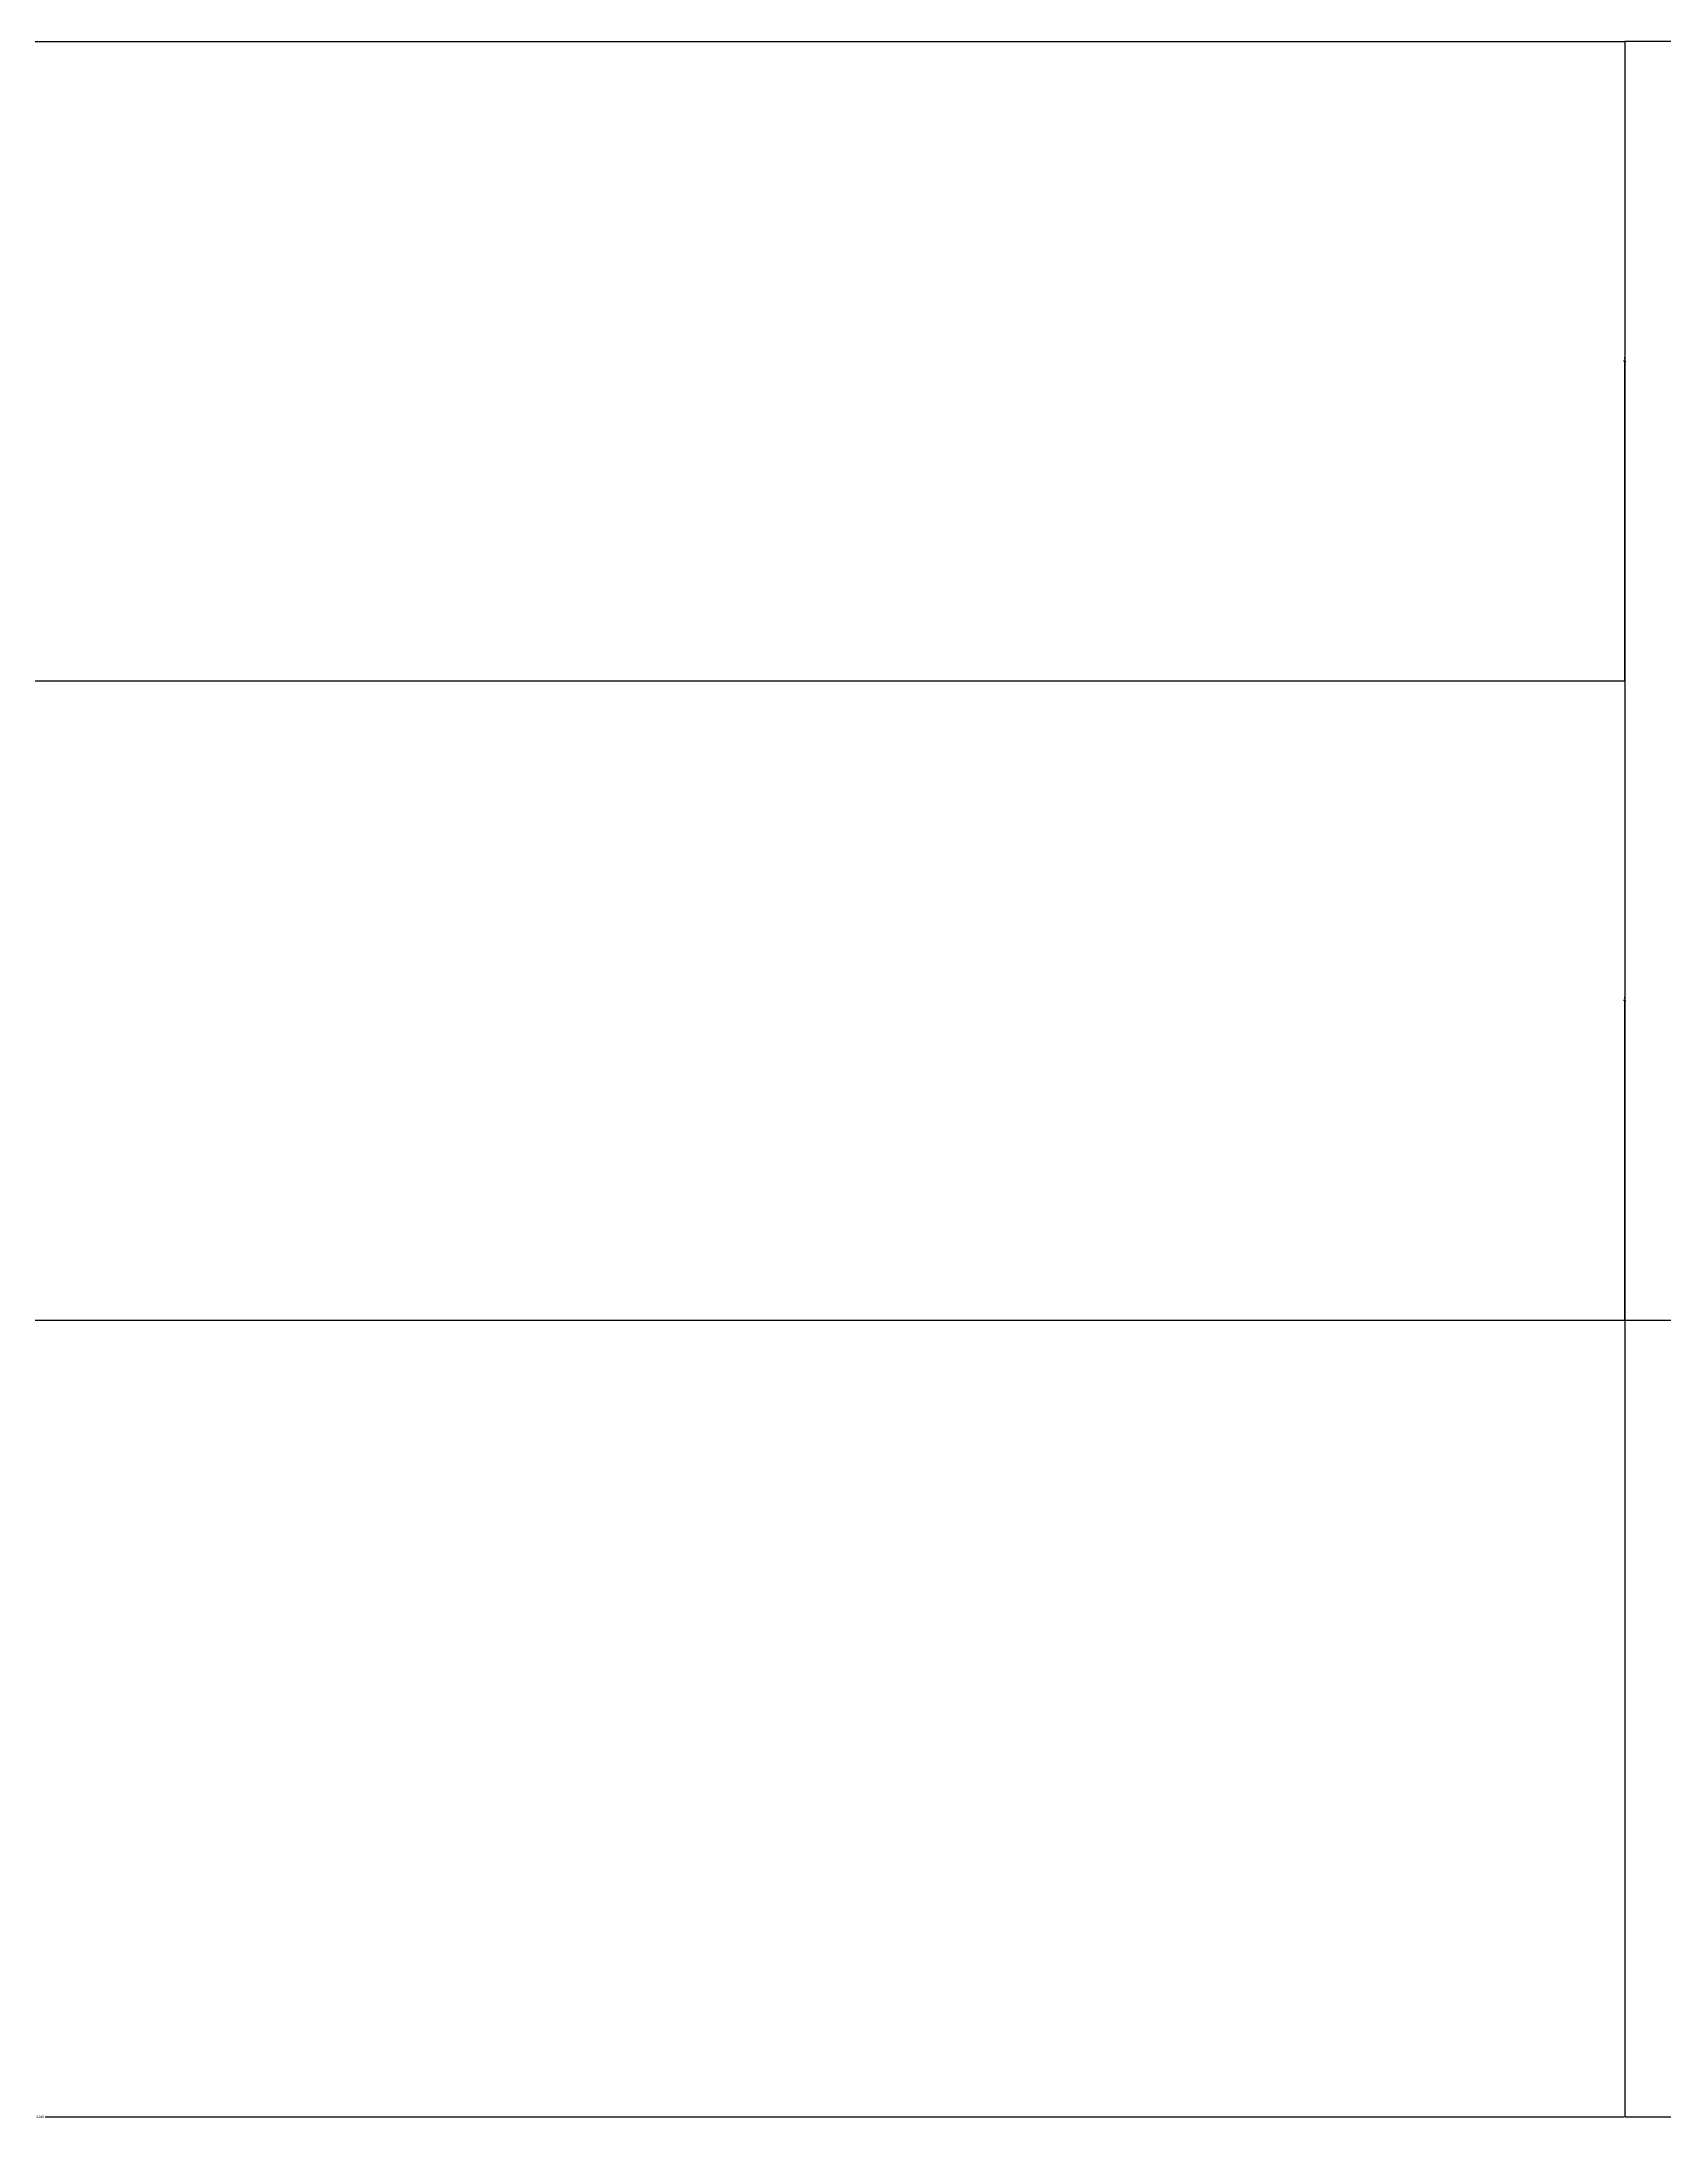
# Model space of a CAD drawing. Header units: metres. Extents: x -855790 to -837970, y 565220 to 577820.
# Drawn here: x -850714 to -850079, y 571055 to 571867 of the extents above; entities that cross this region are included whole.
import ezdxf

# ---------------------------------------------------------------- set-up
doc = ezdxf.new("R2010")
doc.units = ezdxf.units.M
for name, color, linetype in [('PUB_DIM', 3, 'Continuous'), ('WALL', 2, 'Continuous'), ('WINDOW', 3, 'Continuous')]:
    doc.layers.add(name, color=color, linetype=linetype)
doc.dimstyles.get("Standard").update_dxf_attribs({"dimtxt": 2.5, "dimasz": 2.5, "dimexe": 1.25, "dimexo": 0.625, "dimtad": 1, "dimcen": 2.5, "dimazin": 3, "dimtfac": 1, "dimtmove": 0, "dimatfit": 3})

# ---------------------------------------------------------------- blocks, each defined once
blk = doc.blocks.new('*D2')
for p, q in [((-850094.12, 571867.25), (-850094.12, 571742.25)), ((-850094.37, 571742.25), (-850094.62, 571742.25)), ((-850094.12, 571617.25), (-850094.12, 571742.25)), ((-850094.12, 571742.25), (-850094.12, 571742.25)), ((-850093.87, 571742.25), (-850093.62, 571742.25))]:
    blk.add_line(p, q)
at = {"layer": 'Defpoints'}
for p in [(-850094.12, 571867.25), (-850094.12, 571742.25), (-850094.12, 571617.25)]:
    blk.add_point(p, dxfattribs=at)
at = {"layer": 'PUB_DIM', "insert": (-850094.12, 571743.375), "char_height": 1, "attachment_point": 5}
blk.add_mtext('0', dxfattribs=at)
blk = doc.blocks.new('*D20')
for p, q in [((-851334.12, 571367.24), (-851334.12, 571055.63)), ((-850094.12, 571367.24), (-850094.12, 571055.63)), ((-851333.87, 571055.63), (-850716.12, 571055.63)), ((-850712.12, 571055.63), (-850094.37, 571055.63))]:
    blk.add_line(p, q)
at = {"layer": 'Defpoints'}
for p in [(-851334.12, 571367.24), (-850094.12, 571367.24), (-851334.12, 571055.63)]:
    blk.add_point(p, dxfattribs=at)
at = {"layer": 'PUB_DIM', "insert": (-850714.12, 571055.63), "char_height": 1, "attachment_point": 5}
blk.add_mtext('1240', dxfattribs=at)
blk = doc.blocks.new('*D21')
for p, q in [((-850094.12, 571367.24), (-850094.12, 571055.63)), ((-849914.12, 571367.24), (-849914.12, 571055.63)), ((-850093.87, 571055.63), (-850005.62, 571055.63)), ((-850002.62, 571055.63), (-849914.37, 571055.63))]:
    blk.add_line(p, q)
at = {"layer": 'Defpoints'}
for p in [(-850094.12, 571367.24), (-849914.12, 571367.24), (-850094.12, 571055.63)]:
    blk.add_point(p, dxfattribs=at)
at = {"layer": 'PUB_DIM', "insert": (-850004.12, 571055.63), "char_height": 1, "attachment_point": 5}
blk.add_mtext('180', dxfattribs=at)
blk = doc.blocks.new('*D23')
for p, q in [((-850094.12, 571617.25), (-850094.12, 571492.25)), ((-850094.37, 571492.25), (-850094.62, 571492.25)), ((-850094.12, 571367.25), (-850094.12, 571492.25)), ((-850094.12, 571492.25), (-850094.12, 571492.25)), ((-850093.87, 571492.25), (-850093.62, 571492.25))]:
    blk.add_line(p, q)
at = {"layer": 'Defpoints'}
for p in [(-850094.12, 571617.25), (-850094.12, 571492.25), (-850094.12, 571367.25)]:
    blk.add_point(p, dxfattribs=at)
at = {"layer": 'PUB_DIM', "insert": (-850094.12, 571493.375), "char_height": 1, "attachment_point": 5}
blk.add_mtext('0', dxfattribs=at)

msp = doc.modelspace()

# ---------------------------------------------------------------- linework, layer by layer
at = {"layer": 'WALL'}
for p, q in [((-850094.12, 571867.24), (-850094.12, 571367.24)), ((-848709.12, 571866.34), (-850094.12, 571867.24)), ((-850094.12, 571367.24), (-849914.12, 571367.24))]:
    msp.add_line(p, q, dxfattribs=at)
at = {"layer": 'WINDOW'}
for p, q in [((-851334.12, 571867.24), (-850094.12, 571867.24)), ((-851334.12, 571617.24), (-850094.12, 571617.24)), ((-851334.12, 571367.24), (-850094.12, 571367.24))]:
    msp.add_line(p, q, dxfattribs=at)

# ---------------------------------------------------------------- dimensions: what is measured, and where the dimension line sits
at = {"layer": 'PUB_DIM'}
for base, p1, p2, picture, middle in [((-850094.12, 571742.25), (-850094.12, 571617.25), (-850094.12, 571867.25), '*D2', (-850094.12, 571743.375)), ((-850094.12, 571492.25), (-850094.12, 571367.25), (-850094.12, 571617.25), '*D23', (-850094.12, 571493.375)), ((-851334.12, 571055.63), (-851334.12, 571367.24), (-850094.12, 571367.24), '*D20', (-850714.12, 571055.63)), ((-850094.12, 571055.63), (-850094.12, 571367.24), (-849914.12, 571367.24), '*D21', (-850004.12, 571055.63))]:
    dim = msp.add_linear_dim(base=base, p1=p1, p2=p2, dimstyle='Standard', dxfattribs=at)
    dim.commit()
    dim.dimension.update_dxf_attribs({"geometry": picture, "text_midpoint": middle})

doc.saveas('drawing.dxf')
